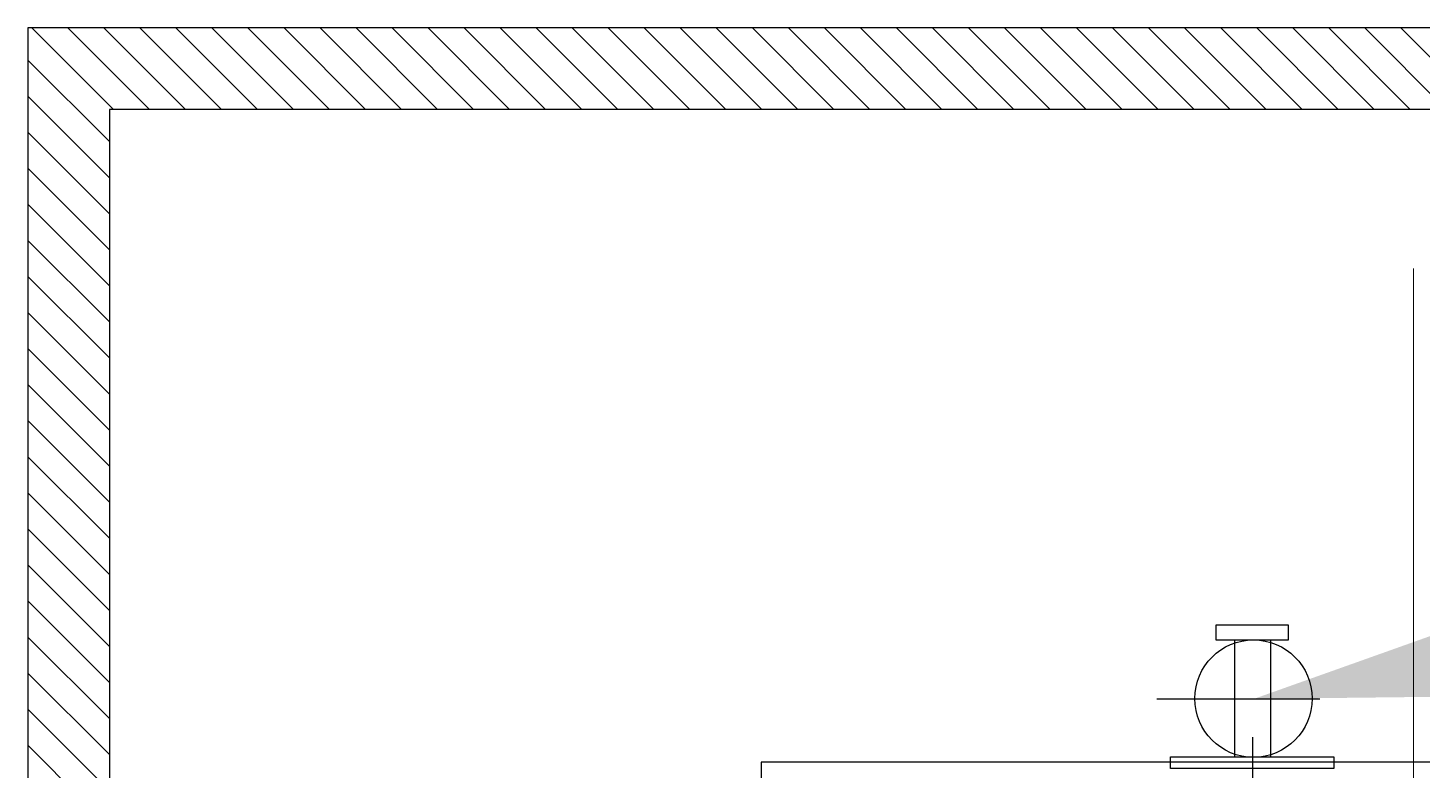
# Model space of a CAD drawing. Header units: metres. Extents: x 532250 to 532639, y 2673852 to 2674172.
# Drawn here: x 532439.071 to 532439.927, y 2674036.894 to 2674037.348 of the extents above; entities that cross this region are included whole.
import ezdxf

# ---------------------------------------------------------------- set-up
doc = ezdxf.new("R2010")
doc.units = ezdxf.units.M
doc.header["$MEASUREMENT"] = 0
doc.linetypes.add('CENTER2', pattern=[1.125, 0.75, -0.125, 0.125, -0.125])
doc.linetypes.add('PDF_IMPORT', pattern=[1, 0.8, -0.2])
doc.layers.add('IDT', color=7, linetype='Continuous')

# ---------------------------------------------------------------- blocks, each defined once
blk = doc.blocks.new('IDT')
at = {"layer": 'IDT', "color": 7, "ltscale": 0.1}
for p, q in [((27.85582, 20.4105), (27.85582, 22.11077)), ((26.15614, 20.4105), (27.85582, 20.4105))]:
    blk.add_line(p, q, dxfattribs=at)
at = {"layer": 'IDT', "color": 8, "ltscale": 0.1}
for p, q in [((27.85582, 20.4105), (27.85582, 22.11077)), ((26.15614, 20.4105), (27.85582, 20.4105))]:
    blk.add_line(p, q, dxfattribs=at)
at = {"layer": 'IDT', "color": 7}
for p, q in [((27.80582, 20.4605), (27.80582, 22.06077)), ((27.40598, 20.86041), (27.40598, 21.66041)), ((26.60598, 20.86041), (27.40598, 20.86041)), ((26.20614, 20.4605), (27.80582, 20.4605))]:
    blk.add_line(p, q, dxfattribs=at)
at = {"layer": 'IDT', "color": 8}
for p, q in [((27.80582, 20.4605), (27.80582, 22.06077)), ((26.20614, 20.4605), (27.80582, 20.4605))]:
    blk.add_line(p, q, dxfattribs=at)
at = {"layer": 'IDT', "color": 253, "linetype": 'CENTER2', "lineweight": 5, "ltscale": 0.5}
blk.add_line((27.00598, 20.55789), (27.00598, 21.85489), dxfattribs=at)
at = {"layer": 'IDT', "color": 0, "linetype": 'PDF_IMPORT', "lineweight": 25, "ltscale": 0.078334}
blk.add_line((27.10452, 20.94509), (27.10452, 20.7493), dxfattribs=at)
at = {"layer": 'IDT', "color": 8, "linetype": 'Continuous'}
for p, q in [((27.85582, 20.85003), (27.80582, 20.90003)), ((27.85582, 20.82793), (27.80582, 20.87793)), ((27.85582, 20.80583), (27.80582, 20.85583)), ((27.85582, 20.78374), (27.80582, 20.83374)), ((27.85582, 20.76164), (27.80582, 20.81164)), ((27.85582, 20.73954), (27.80582, 20.78954)), ((27.85582, 20.71744), (27.80582, 20.76744)), ((27.85582, 20.69535), (27.80582, 20.74535)), ((27.85582, 20.67325), (27.80582, 20.72325)), ((27.85582, 20.65115), (27.80582, 20.70115)), ((27.85582, 20.62906), (27.80582, 20.67906)), ((27.85582, 20.60696), (27.80582, 20.65696)), ((27.85582, 20.58486), (27.80582, 20.63486)), ((27.85582, 20.56276), (27.80582, 20.61276)), ((27.85582, 20.54067), (27.80582, 20.59067)), ((27.85582, 20.51857), (27.80582, 20.56857)), ((27.85582, 20.49647), (27.80582, 20.54647)), ((27.85582, 20.47438), (27.80582, 20.52438)), ((27.85582, 20.45228), (27.80582, 20.50228)), ((27.85582, 20.43018), (27.80582, 20.48018)), ((27.01371, 20.4105), (26.96371, 20.4605)), ((27.0358, 20.4105), (26.9858, 20.4605)), ((27.0579, 20.4105), (27.0079, 20.4605)), ((27.08, 20.4105), (27.03, 20.4605)), ((27.1021, 20.4105), (27.0521, 20.4605)), ((27.12419, 20.4105), (27.07419, 20.4605)), ((27.14629, 20.4105), (27.09629, 20.4605)), ((27.16839, 20.4105), (27.11839, 20.4605)), ((27.19048, 20.4105), (27.14048, 20.4605)), ((27.21258, 20.4105), (27.16258, 20.4605)), ((27.23468, 20.4105), (27.18468, 20.4605)), ((27.25678, 20.4105), (27.20678, 20.4605)), ((27.27887, 20.4105), (27.22887, 20.4605)), ((27.30097, 20.4105), (27.25097, 20.4605)), ((27.32307, 20.4105), (27.27307, 20.4605)), ((27.34516, 20.4105), (27.29516, 20.4605)), ((27.36726, 20.4105), (27.31726, 20.4605)), ((27.38936, 20.4105), (27.33936, 20.4605)), ((27.41146, 20.4105), (27.36146, 20.4605)), ((27.43355, 20.4105), (27.38355, 20.4605)), ((27.45565, 20.4105), (27.40565, 20.4605)), ((27.47775, 20.4105), (27.42775, 20.4605)), ((27.49984, 20.4105), (27.44984, 20.4605)), ((27.52194, 20.4105), (27.47194, 20.4605)), ((27.54404, 20.4105), (27.49404, 20.4605)), ((27.56613, 20.4105), (27.51613, 20.4605)), ((27.58823, 20.4105), (27.53823, 20.4605)), ((27.61033, 20.4105), (27.56033, 20.4605)), ((27.63243, 20.4105), (27.58243, 20.4605)), ((27.65452, 20.4105), (27.60452, 20.4605)), ((27.67662, 20.4105), (27.62662, 20.4605)), ((27.69872, 20.4105), (27.64872, 20.4605)), ((27.72081, 20.4105), (27.67081, 20.4605)), ((27.74291, 20.4105), (27.69291, 20.4605)), ((27.76501, 20.4105), (27.71501, 20.4605)), ((27.78711, 20.4105), (27.73711, 20.4605)), ((27.8092, 20.4105), (27.7592, 20.4605)), ((27.8313, 20.4105), (27.7813, 20.4605)), ((27.8534, 20.4105), (27.8034, 20.4605))]:
    blk.add_line(p, q, dxfattribs=at)
at = {"layer": 'IDT', "color": 0, "lineweight": 25}
for p, q in [((27.05476, 20.85721), (27.05476, 20.86432)), ((27.05476, 20.86432), (27.15492, 20.86432)), ((27.15492, 20.86432), (27.15492, 20.85721)), ((27.15492, 20.85721), (27.05476, 20.85721)), ((27.12713, 20.78549), (27.08255, 20.78549)), ((27.08255, 20.78549), (27.08255, 20.77644)), ((27.12261, 20.78549), (27.08707, 20.78549)), ((27.12713, 20.77644), (27.12713, 20.78549)), ((27.08255, 20.77644), (27.12713, 20.77644))]:
    blk.add_line(p, q, dxfattribs=at)
at = {"layer": 'IDT', "color": 0, "linetype": 'PDF_IMPORT', "lineweight": 25, "ltscale": 0.051667}
for p, q in [((27.09353, 20.85721), (27.09353, 20.78549)), ((27.1155, 20.85721), (27.1155, 20.78549))]:
    blk.add_line(p, q, dxfattribs=at)
at = {"layer": 'IDT', "color": 0, "linetype": 'PDF_IMPORT', "lineweight": 25, "ltscale": 0.083333}
blk.add_line((27.16332, 20.82167), (27.04442, 20.82167), dxfattribs=at)
at = {"layer": 'IDT', "color": 0, "lineweight": 25}
blk.add_circle((27.10407, 20.82147), 0.03598, dxfattribs=at)
at = {"layer": 'IDT', "color": 8}
blk.add_solid([(26.97715, 20.8202), (27.10387, 20.82167), (26.98448, 20.77918)], dxfattribs=at)

msp = doc.modelspace()

# ---------------------------------------------------------------- block references
at = {"layer": 'IDT', "color": 8, "rotation": 180}
msp.add_blockref('IDT', (532466.92728, 2674057.75885), dxfattribs=at)

doc.saveas('drawing.dxf')
